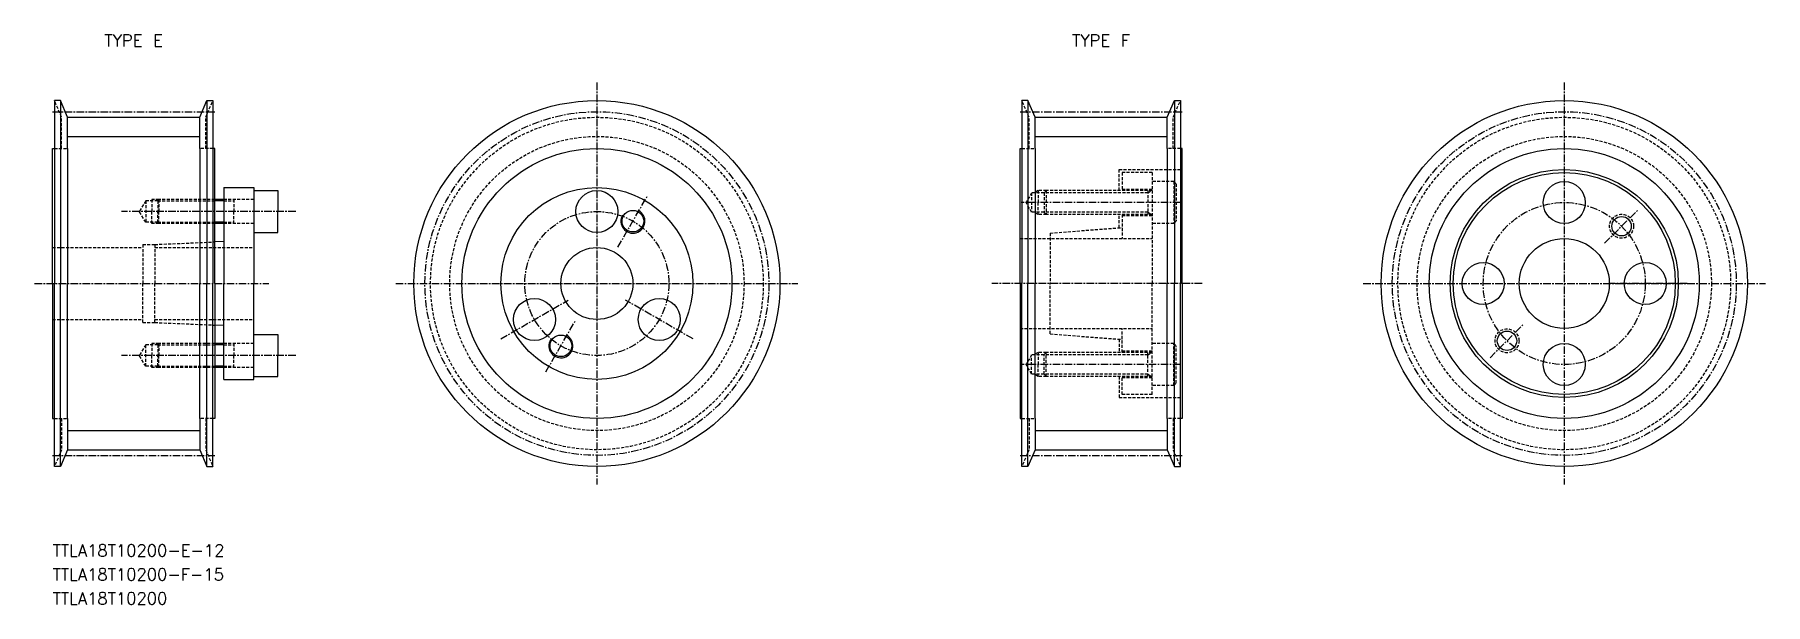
# Model space of a CAD drawing. Extents: x 1269 to 1558, y 28208 to 28303.
import ezdxf
from ezdxf.enums import TextEntityAlignment as Align

# ---------------------------------------------------------------- set-up
doc = ezdxf.new("R2010")
doc.units = 0
doc.linetypes.add('CENTER', pattern=[2, 1.25, -0.25, 0.25, -0.25])
doc.linetypes.add('DASHED', pattern=[0.75, 0.5, -0.25])
doc.layers.get('0').update_dxf_attribs({"linetype": 'CONTINUOUS'})
doc.layers.add('CENTER', color=1, linetype='CENTER')
doc.styles.add('MISUMI', font='txt.shx')

msp = doc.modelspace()

# ---------------------------------------------------------------- linework, layer by layer
at = {"color": 7, "linetype": 'CONTINUOUS'}
for p, q in [((1272.74, 28292.31), (1272.74, 28261.81)), ((1273.74, 28292.31), (1272.74, 28292.31)), ((1273.74, 28292.31), (1273.74, 28261.81)), ((1274.94, 28289.54), (1273.74, 28292.31)), ((1296.94, 28289.54), (1298.14, 28292.31)), ((1298.14, 28292.31), (1298.14, 28261.81)), ((1298.14, 28292.31), (1299.14, 28292.31)), ((1299.14, 28292.31), (1299.14, 28261.81)), ((1433.91, 28292.31), (1433.91, 28261.81)), ((1434.91, 28292.31), (1433.91, 28292.31)), ((1434.91, 28292.31), (1434.91, 28261.81)), ((1436.11, 28289.54), (1434.91, 28292.31)), ((1458.11, 28289.54), (1459.31, 28292.31)), ((1459.31, 28292.31), (1459.31, 28261.81)), ((1459.31, 28292.31), (1460.31, 28292.31)), ((1460.31, 28292.31), (1460.31, 28261.81)), ((1274.94, 28289.54), (1296.94, 28289.54)), ((1274.94, 28284.31), (1274.94, 28289.54)), ((1296.94, 28284.31), (1296.94, 28289.54)), ((1436.11, 28289.54), (1458.11, 28289.54)), ((1436.11, 28284.31), (1436.11, 28289.54)), ((1458.11, 28284.31), (1458.11, 28289.54)), ((1272.44, 28261.81), (1272.44, 28284.31)), ((1272.44, 28284.31), (1272.74, 28284.31)), ((1274.94, 28284.31), (1274.94, 28261.81)), ((1296.94, 28284.31), (1296.94, 28261.81)), ((1299.44, 28284.31), (1299.14, 28284.31)), ((1299.44, 28261.81), (1299.44, 28284.31)), ((1433.61, 28261.81), (1433.61, 28284.31)), ((1433.61, 28284.31), (1433.91, 28284.31)), ((1436.11, 28284.31), (1436.11, 28261.81)), ((1458.11, 28284.31), (1458.11, 28261.81)), ((1460.61, 28284.31), (1460.31, 28284.31)), ((1460.61, 28261.81), (1460.61, 28284.31)), ((1300.94, 28277.81), (1305.94, 28277.81)), ((1300.94, 28277.81), (1300.94, 28275.81)), ((1305.94, 28277.81), (1305.94, 28277.31)), ((1305.94, 28277.31), (1309.94, 28277.31)), ((1305.94, 28277.31), (1305.94, 28270.31)), ((1309.94, 28277.31), (1309.94, 28273.81)), ((1300.94, 28275.81), (1299.44, 28275.81)), ((1300.94, 28275.81), (1300.94, 28271.81)), ((1300.94, 28271.81), (1299.44, 28271.81)), ((1300.94, 28271.81), (1300.94, 28268.81)), ((1309.94, 28270.31), (1309.94, 28273.81)), ((1300.94, 28268.81), (1299.44, 28268.75)), ((1300.94, 28268.81), (1300.94, 28261.81)), ((1305.94, 28270.31), (1309.94, 28270.31)), ((1305.94, 28270.31), (1305.94, 28261.81)), ((1272.44, 28261.81), (1272.44, 28239.31)), ((1272.74, 28231.31), (1272.74, 28261.81)), ((1273.74, 28231.31), (1273.74, 28261.81)), ((1274.94, 28239.31), (1274.94, 28261.81)), ((1296.94, 28239.31), (1296.94, 28261.81)), ((1298.14, 28231.31), (1298.14, 28261.81)), ((1299.14, 28231.31), (1299.14, 28261.81)), ((1299.44, 28261.81), (1299.44, 28239.31)), ((1300.94, 28254.81), (1300.94, 28261.81)), ((1305.94, 28253.31), (1305.94, 28261.81)), ((1433.61, 28261.81), (1433.61, 28239.31)), ((1433.91, 28231.31), (1433.91, 28261.81)), ((1434.91, 28231.31), (1434.91, 28261.81)), ((1436.11, 28239.31), (1436.11, 28261.81)), ((1458.11, 28239.31), (1458.11, 28261.81)), ((1459.31, 28231.31), (1459.31, 28261.81)), ((1460.31, 28231.31), (1460.31, 28261.81)), ((1460.61, 28261.81), (1460.61, 28239.31)), ((1300.94, 28254.81), (1299.44, 28254.88)), ((1300.94, 28251.81), (1300.94, 28254.81)), ((1300.94, 28251.81), (1299.44, 28251.81)), ((1300.94, 28247.81), (1300.94, 28251.81)), ((1305.94, 28253.31), (1309.94, 28253.31)), ((1305.94, 28246.31), (1305.94, 28253.31)), ((1309.94, 28253.31), (1309.94, 28249.81)), ((1309.94, 28246.31), (1309.94, 28249.81)), ((1300.94, 28247.81), (1299.44, 28247.81)), ((1300.94, 28245.81), (1300.94, 28247.81)), ((1300.94, 28245.81), (1305.94, 28245.81)), ((1305.94, 28246.31), (1309.94, 28246.31)), ((1305.94, 28245.81), (1305.94, 28246.31)), ((1272.44, 28239.31), (1272.74, 28239.31)), ((1274.94, 28239.31), (1274.94, 28234.09)), ((1296.94, 28239.31), (1296.94, 28234.09)), ((1299.44, 28239.31), (1299.14, 28239.31)), ((1433.61, 28239.31), (1433.91, 28239.31)), ((1436.11, 28239.31), (1436.11, 28234.09)), ((1458.11, 28239.31), (1458.11, 28234.09)), ((1460.61, 28239.31), (1460.31, 28239.31)), ((1274.94, 28234.09), (1273.74, 28231.31)), ((1274.94, 28234.09), (1296.94, 28234.09)), ((1296.94, 28234.09), (1298.14, 28231.31)), ((1436.11, 28234.09), (1434.91, 28231.31)), ((1436.11, 28234.09), (1458.11, 28234.09)), ((1458.11, 28234.09), (1459.31, 28231.31)), ((1273.74, 28231.31), (1272.74, 28231.31)), ((1298.14, 28231.31), (1299.14, 28231.31)), ((1434.91, 28231.31), (1433.91, 28231.31)), ((1459.31, 28231.31), (1460.31, 28231.31))]:
    msp.add_line(p, q, dxfattribs=at)
at = {"color": 3, "linetype": 'DASHED'}
for p, q in [((1273.94, 28289.54), (1272.74, 28292.31)), ((1297.94, 28289.54), (1299.14, 28292.31)), ((1435.11, 28289.54), (1433.91, 28292.31)), ((1459.11, 28289.54), (1460.31, 28292.31)), ((1273.94, 28284.31), (1273.94, 28289.54)), ((1297.94, 28284.31), (1297.94, 28289.54)), ((1435.11, 28284.31), (1435.11, 28289.54)), ((1459.11, 28284.31), (1459.11, 28289.54)), ((1272.74, 28284.31), (1274.94, 28284.31)), ((1299.14, 28284.31), (1296.94, 28284.31)), ((1433.91, 28284.31), (1436.11, 28284.31)), ((1460.31, 28284.31), (1458.11, 28284.31)), ((1450.1, 28280.81), (1460.61, 28280.81)), ((1450.1, 28277.31), (1450.1, 28280.81)), ((1455.6, 28280.31), (1450.6, 28280.31)), ((1450.6, 28280.31), (1450.6, 28277.31)), ((1455.6, 28280.31), (1455.6, 28261.81)), ((1436.61, 28277.31), (1435.95, 28276.93)), ((1436.61, 28277.31), (1436.61, 28275.31)), ((1437.99, 28277.31), (1436.61, 28277.31)), ((1437.6, 28276.93), (1437.98, 28277.31)), ((1455.6, 28277.31), (1437.98, 28277.31)), ((1437.98, 28277.31), (1437.98, 28273.31)), ((1455.6, 28277.51), (1450.6, 28277.51)), ((1454.9, 28277.31), (1454.9, 28273.31)), ((1454.9, 28276.93), (1455.56, 28277.31)), ((1459.2, 28278.81), (1455.6, 28278.81)), ((1459.2, 28278.81), (1459.2, 28271.81)), ((1459.2, 28278.81), (1459.6, 28278.41)), ((1459.6, 28278.41), (1459.6, 28272.21)), ((1287.94, 28275.61), (1286.9, 28273.81)), ((1289.94, 28275.61), (1287.94, 28275.61)), ((1287.94, 28275.61), (1287.94, 28272.01)), ((1290.14, 28275.81), (1288.94, 28275.81)), ((1288.94, 28275.81), (1288.94, 28273.81)), ((1290.14, 28275.81), (1289.94, 28275.61)), ((1289.94, 28275.61), (1299.44, 28275.61)), ((1289.94, 28275.61), (1289.94, 28273.81)), ((1299.44, 28275.81), (1290.14, 28275.81)), ((1290.14, 28275.81), (1290.14, 28273.81)), ((1305.94, 28275.81), (1300.94, 28275.81)), ((1300.94, 28275.61), (1302.61, 28275.61)), ((1302.61, 28275.81), (1302.61, 28273.81)), ((1435.54, 28276.93), (1434.61, 28275.31)), ((1435.54, 28273.69), (1434.61, 28275.31)), ((1435.54, 28276.93), (1435.54, 28273.69)), ((1437.61, 28276.93), (1435.54, 28276.93)), ((1436.61, 28273.31), (1436.61, 28275.31)), ((1454.9, 28276.93), (1437.6, 28276.93)), ((1437.6, 28276.93), (1437.6, 28273.69)), ((1287.94, 28272.01), (1286.9, 28273.81)), ((1289.94, 28272.01), (1287.94, 28272.01)), ((1288.94, 28271.81), (1288.94, 28273.81)), ((1290.14, 28271.81), (1288.94, 28271.81)), ((1289.94, 28272.01), (1289.94, 28273.81)), ((1289.94, 28272.01), (1299.44, 28272.01)), ((1290.14, 28271.81), (1289.94, 28272.01)), ((1290.14, 28271.81), (1290.14, 28273.81)), ((1299.44, 28271.81), (1290.14, 28271.81)), ((1300.94, 28272.01), (1302.61, 28272.01)), ((1305.94, 28271.81), (1300.94, 28271.81)), ((1302.61, 28271.81), (1302.61, 28273.81)), ((1437.61, 28273.69), (1435.54, 28273.69)), ((1436.61, 28273.31), (1435.95, 28273.69)), ((1437.99, 28273.31), (1436.61, 28273.31)), ((1454.9, 28273.69), (1437.6, 28273.69)), ((1437.98, 28273.31), (1437.6, 28273.69)), ((1455.6, 28273.31), (1437.98, 28273.31)), ((1450.1, 28271.1), (1450.1, 28273.31)), ((1450.6, 28273.31), (1450.6, 28269.31)), ((1455.6, 28273.11), (1450.6, 28273.11)), ((1454.9, 28273.69), (1455.56, 28273.31)), ((1459.2, 28271.81), (1455.6, 28271.81)), ((1459.2, 28271.81), (1459.6, 28272.21)), ((1289.44, 28268.31), (1299.44, 28268.75)), ((1433.61, 28269.31), (1455.6, 28269.31)), ((1438.6, 28270.22), (1450.6, 28271.14)), ((1438.6, 28270.22), (1438.6, 28261.81)), ((1272.44, 28267.81), (1287.44, 28267.81)), ((1287.44, 28268.31), (1287.44, 28261.81)), ((1287.44, 28268.31), (1289.44, 28268.31)), ((1289.44, 28268.31), (1289.44, 28261.81)), ((1289.44, 28267.81), (1305.94, 28267.81)), ((1287.44, 28255.31), (1287.44, 28261.81)), ((1289.44, 28255.31), (1289.44, 28261.81)), ((1438.6, 28253.4), (1438.6, 28261.81)), ((1455.6, 28243.31), (1455.6, 28261.81)), ((1272.44, 28255.81), (1287.44, 28255.81)), ((1287.44, 28255.31), (1289.44, 28255.31)), ((1289.44, 28255.81), (1305.94, 28255.81)), ((1289.44, 28255.31), (1299.44, 28254.88)), ((1433.61, 28254.31), (1455.6, 28254.31)), ((1450.6, 28250.31), (1450.6, 28254.31)), ((1287.94, 28251.61), (1286.9, 28249.81)), ((1289.94, 28251.61), (1287.94, 28251.61)), ((1287.94, 28248.01), (1287.94, 28251.61)), ((1290.14, 28251.81), (1288.94, 28251.81)), ((1288.94, 28251.81), (1288.94, 28249.81)), ((1290.14, 28251.81), (1289.94, 28251.61)), ((1289.94, 28251.61), (1299.44, 28251.61)), ((1289.94, 28251.61), (1289.94, 28249.81)), ((1299.44, 28251.81), (1290.14, 28251.81)), ((1290.14, 28251.81), (1290.14, 28249.81)), ((1305.94, 28251.81), (1300.94, 28251.81)), ((1300.94, 28251.61), (1302.61, 28251.61)), ((1302.61, 28251.81), (1302.61, 28249.81)), ((1438.6, 28253.4), (1450.6, 28252.49)), ((1450.1, 28252.52), (1450.1, 28250.31)), ((1459.2, 28251.81), (1455.6, 28251.81)), ((1459.2, 28244.81), (1459.2, 28251.81)), ((1459.2, 28251.81), (1459.6, 28251.41)), ((1459.6, 28245.21), (1459.6, 28251.41)), ((1287.94, 28248.01), (1286.9, 28249.81)), ((1288.94, 28247.81), (1288.94, 28249.81)), ((1289.94, 28248.01), (1289.94, 28249.81)), ((1290.14, 28247.81), (1290.14, 28249.81)), ((1302.61, 28247.81), (1302.61, 28249.81)), ((1435.54, 28249.93), (1434.61, 28248.31)), ((1435.54, 28246.69), (1434.61, 28248.31)), ((1435.54, 28246.69), (1435.54, 28249.93)), ((1437.61, 28249.93), (1435.54, 28249.93)), ((1436.61, 28250.31), (1435.95, 28249.93)), ((1436.61, 28250.31), (1436.61, 28248.31)), ((1437.99, 28250.31), (1436.61, 28250.31)), ((1436.61, 28246.31), (1436.61, 28248.31)), ((1437.98, 28250.31), (1437.6, 28249.93)), ((1454.9, 28249.93), (1437.6, 28249.93)), ((1437.6, 28246.69), (1437.6, 28249.93)), ((1455.6, 28250.31), (1437.98, 28250.31)), ((1437.98, 28246.31), (1437.98, 28250.31)), ((1455.6, 28250.51), (1450.6, 28250.51)), ((1454.9, 28246.31), (1454.9, 28250.31)), ((1454.9, 28249.93), (1455.56, 28250.31)), ((1289.94, 28248.01), (1287.94, 28248.01)), ((1290.14, 28247.81), (1288.94, 28247.81)), ((1289.94, 28248.01), (1299.44, 28248.01)), ((1290.14, 28247.81), (1289.94, 28248.01)), ((1299.44, 28247.81), (1290.14, 28247.81)), ((1300.94, 28248.01), (1302.61, 28248.01)), ((1305.94, 28247.81), (1300.94, 28247.81)), ((1437.61, 28246.69), (1435.54, 28246.69)), ((1436.61, 28246.31), (1435.95, 28246.69)), ((1437.99, 28246.31), (1436.61, 28246.31)), ((1454.9, 28246.69), (1437.6, 28246.69)), ((1437.6, 28246.69), (1437.98, 28246.31)), ((1455.6, 28246.31), (1437.98, 28246.31)), ((1450.1, 28246.31), (1450.1, 28242.81)), ((1450.6, 28243.31), (1450.6, 28246.31)), ((1455.6, 28246.11), (1450.6, 28246.11)), ((1454.9, 28246.69), (1455.56, 28246.31)), ((1450.1, 28242.81), (1460.61, 28242.81)), ((1455.6, 28243.31), (1450.6, 28243.31)), ((1459.2, 28244.81), (1455.6, 28244.81)), ((1459.2, 28244.81), (1459.6, 28245.21)), ((1272.74, 28239.31), (1274.94, 28239.31)), ((1273.94, 28239.31), (1273.94, 28234.09)), ((1299.14, 28239.31), (1296.94, 28239.31)), ((1297.94, 28239.31), (1297.94, 28234.09)), ((1433.91, 28239.31), (1436.11, 28239.31)), ((1435.11, 28239.31), (1435.11, 28234.09)), ((1460.31, 28239.31), (1458.11, 28239.31)), ((1459.11, 28239.31), (1459.11, 28234.09)), ((1273.94, 28234.09), (1272.74, 28231.31)), ((1297.94, 28234.09), (1299.14, 28231.31)), ((1435.11, 28234.09), (1433.91, 28231.31)), ((1459.11, 28234.09), (1460.31, 28231.31))]:
    msp.add_line(p, q, dxfattribs=at)
at = {"color": 3, "linetype": 'CONTINUOUS'}
for p, q in [((1274.94, 28286.34), (1296.94, 28286.34)), ((1436.11, 28286.34), (1458.11, 28286.34)), ((1274.94, 28237.29), (1296.94, 28237.29)), ((1436.11, 28237.29), (1458.11, 28237.29))]:
    msp.add_line(p, q, dxfattribs=at)
at = {"color": 3}
for p, q in [((1300.94, 28275.61), (1299.44, 28275.61)), ((1300.94, 28272.01), (1299.44, 28272.01)), ((1300.94, 28251.61), (1299.44, 28251.61)), ((1300.94, 28248.01), (1299.44, 28248.01))]:
    msp.add_line(p, q, dxfattribs=at)
at = {"color": 7, "linetype": 'CONTINUOUS'}
for centre, radius in [((1363.11, 28261.81), 30.5), ((1524.27, 28261.81), 30.5), ((1363.11, 28261.81), 22.5), ((1524.27, 28261.81), 22.5), ((1524.27, 28261.81), 19), ((1524.27, 28261.81), 18.5), ((1363.11, 28261.81), 16), ((1363.11, 28261.81), 16), ((1363.11, 28273.81), 3.5), ((1524.27, 28275.31), 3.5), ((1369.11, 28272.2), 1.8), ((1533.82, 28271.36), 1.62), ((1524.27, 28261.81), 7.5), ((1363.11, 28261.81), 6), ((1510.77, 28261.81), 3.5), ((1537.77, 28261.81), 3.5), ((1352.71, 28255.81), 3.5), ((1373.5, 28255.81), 3.5), ((1357.11, 28251.42), 1.8), ((1514.73, 28252.26), 1.62), ((1524.27, 28248.31), 3.5)]:
    msp.add_circle(centre, radius, dxfattribs=at)
at = {"color": 3, "linetype": 'DASHED'}
for centre, radius in [((1363.11, 28261.81), 27.72), ((1524.27, 28261.81), 27.72), ((1363.11, 28261.81), 24.52), ((1524.27, 28261.81), 24.52), ((1533.82, 28271.36), 2), ((1514.73, 28252.26), 2)]:
    msp.add_circle(centre, radius, dxfattribs=at)
at = {"color": 3, "linetype": 'CONTINUOUS'}
for centre in [(1369.11, 28272.2), (1357.11, 28251.42)]:
    msp.add_arc(centre, 2, 150, 62, dxfattribs=at)
at = {"layer": 'CENTER', "color": 1, "linetype": 'CENTER'}
for p, q in [((1363.11, 28295.31), (1363.11, 28228.31)), ((1524.27, 28295.31), (1524.27, 28228.31)), ((1272.44, 28290.46), (1299.44, 28290.46)), ((1433.61, 28290.46), (1460.61, 28290.46)), ((1366.61, 28267.87), (1371.61, 28276.53)), ((1460.29, 28275.31), (1433.78, 28275.31)), ((1530.99, 28268.53), (1536.65, 28274.18)), ((1312.94, 28273.81), (1283.9, 28273.81)), ((1269.44, 28261.81), (1308.44, 28261.81)), ((1329.61, 28261.81), (1396.61, 28261.81)), ((1463.94, 28261.81), (1428.88, 28261.81)), ((1490.77, 28261.81), (1557.77, 28261.81)), ((1544.77, 28261.81), (1531.77, 28261.81)), ((1347.08, 28252.56), (1358.34, 28259.06)), ((1379.13, 28252.56), (1367.87, 28259.06)), ((1354.61, 28247.09), (1359.61, 28255.75)), ((1511.9, 28249.44), (1517.56, 28255.09)), ((1312.94, 28249.81), (1283.9, 28249.81)), ((1460.29, 28248.31), (1433.78, 28248.31)), ((1272.44, 28233.16), (1299.44, 28233.16)), ((1433.61, 28233.16), (1460.61, 28233.16))]:
    msp.add_line(p, q, dxfattribs=at)
for centre, radius in [((1363.11, 28261.81), 28.65), ((1524.27, 28261.81), 28.65), ((1524.27, 28261.81), 13.5), ((1363.11, 28261.81), 12)]:
    msp.add_circle(centre, radius, dxfattribs=at)

# ---------------------------------------------------------------- texts
at = {"color": 7, "linetype": 'CONTINUOUS', "style": 'MISUMI'}
for s, p in [('TYPE E', (1285.94, 28302.31)), ('TYPE F', (1447.11, 28302.31))]:
    msp.add_text(s, height=2, dxfattribs=at).set_placement(p, align=Align.MIDDLE_CENTER)
for s, p in [('TTLA18T10200-E-12', (1272.44, 28216.31)), ('TTLA18T10200-F-15', (1272.44, 28212.31)), ('TTLA18T10200', (1272.44, 28208.31))]:
    msp.add_text(s, height=2, dxfattribs=at).set_placement(p)

doc.saveas('drawing.dxf')
